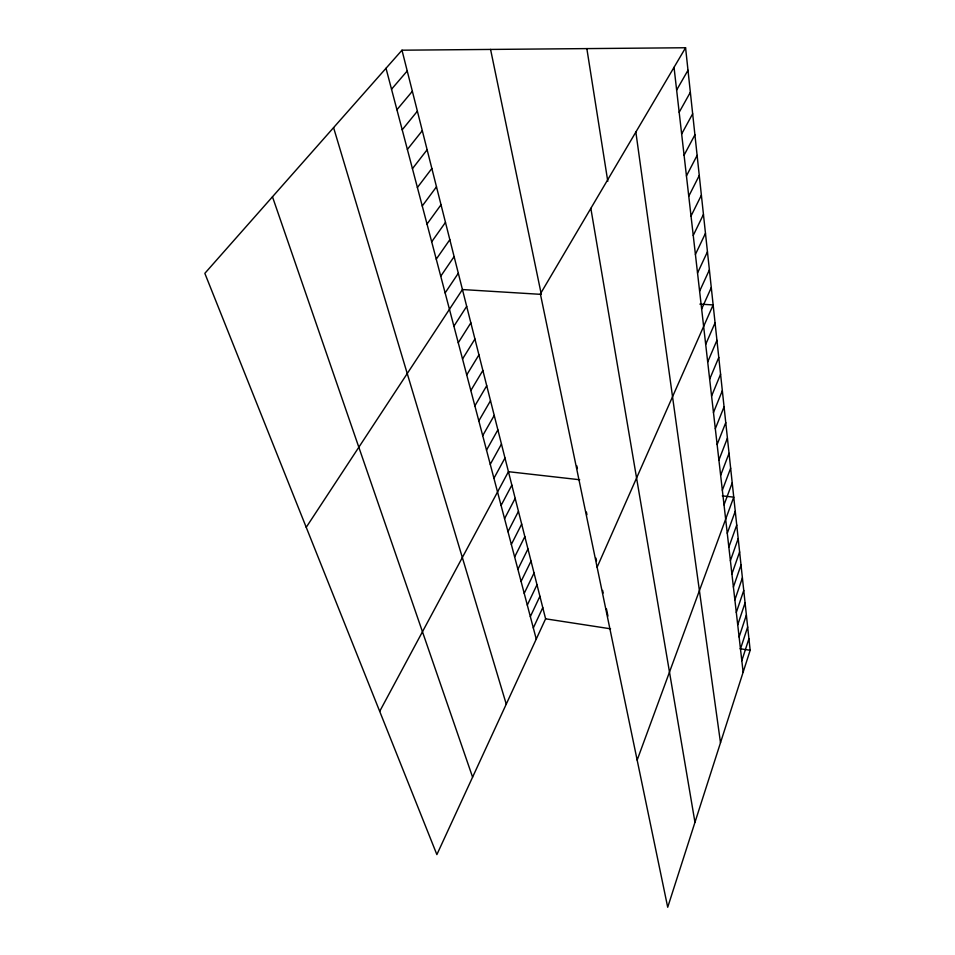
<?xml version="1.0" encoding="UTF-8"?>
<svg xmlns="http://www.w3.org/2000/svg" width="955" height="955" viewBox="0 0 955 955"><rect width="100%" height="100%" fill="white"/><g stroke="black" fill="none" stroke-linecap="round" stroke-linejoin="round"><path stroke-width="1.43" d="M685.583 47.75L750.164 650.283L667.712 907.25L540.375 293.913L685.583 47.75L401.983 50.197L204.836 273.345L436.877 854.594L545.603 618.816L401.983 50.197M741.82 660.669L748.923 638.728M740.471 648.934L747.67 626.969M739.11 636.997L746.38 614.996M737.726 624.833L745.079 602.832M736.305 612.465L743.754 590.441M734.873 599.859L742.405 577.823M733.404 587.038L741.02 564.99M731.912 573.967L739.624 551.918M730.396 560.669L738.191 538.608M728.844 547.108L736.747 525.047M727.268 533.284L735.266 511.235M637.164 760.073L733.75 497.161L722.29 495.872M724.021 504.849L732.222 482.824M722.35 490.213L730.647 468.213M720.643 475.292L729.059 453.303M718.9 460.071L727.424 438.118M717.121 444.553L725.764 422.623M715.319 428.711L724.069 406.818M713.469 412.536L722.338 390.69M711.582 396.038L720.583 374.241M709.661 379.183L718.781 357.457M707.691 361.981L716.942 340.314M705.685 344.397L715.068 322.814M597.114 567.198L713.146 304.932L699.896 304.12M701.639 309.002L711.296 287.574M699.609 291.191L709.398 269.859M697.532 272.999L707.452 251.774M533.32 627.936L542.786 607.643M530.335 616.608L539.921 596.29M527.303 605.076L536.996 584.746M695.407 254.424L705.47 233.318M524.211 593.353L534.036 573.024M693.235 235.443L703.453 214.457M521.072 581.428L531.028 561.098M691.026 216.045L701.388 195.19M517.885 569.311L527.96 548.97M514.638 556.98L524.844 536.638M511.343 544.434L521.681 524.092M688.758 196.217L699.275 175.505M507.976 531.672L518.458 511.331M686.442 175.935L697.126 155.379M504.562 518.672L515.175 498.343M501.077 505.458L511.844 485.128M684.078 155.199L694.918 134.81M379.696 711.368L508.442 471.686L579.697 479.744M493.926 478.288L504.98 458.006M681.655 133.987L692.662 113.788M490.261 464.333L501.471 444.063M679.172 112.284L690.358 92.277M486.513 450.115L497.877 429.881M482.705 435.635L494.236 415.437M676.629 90.068L687.994 70.264M478.825 420.892L490.512 400.718M474.862 405.863L486.728 385.725M470.827 390.535L482.872 370.456M466.72 374.921L478.944 354.89M462.53 358.996L474.933 339.025M458.257 342.761L470.851 322.85M453.9 326.204L466.685 306.364M306.221 527.315L462.435 289.544L541.306 294.379M445.137 292.91L458.316 273.237M440.744 276.21L454.114 256.609M436.256 259.175L449.841 239.669M431.684 241.794L445.472 222.396M427.016 224.067L441.019 204.776M422.253 205.982L436.483 186.81M417.395 187.526L431.851 168.474M412.441 168.677L427.124 149.768M407.379 149.446L422.301 130.668M402.198 129.796L417.383 111.186M396.922 109.73L412.357 91.286M391.526 89.221L407.224 70.957M545.603 618.816L610.567 628.808M740.209 648.755L750.164 650.283M272.473 196.79L472.594 777.143M333.582 127.624L506.257 704.145M386.011 68.271L536.256 639.098M490.572 49.433L541.019 292.994M576.82 465.849L577.393 468.63M586.394 512.059L586.931 514.697M595.932 558.114L596.493 560.848M602.617 590.393L603.166 593.031M606.449 608.896L607.941 616.082M590.847 208.357L694.965 822.327M586.848 48.598L607.786 181.295M635.851 132.053L720.5 742.751M674.039 67.328L743.133 672.201"/></g></svg>
